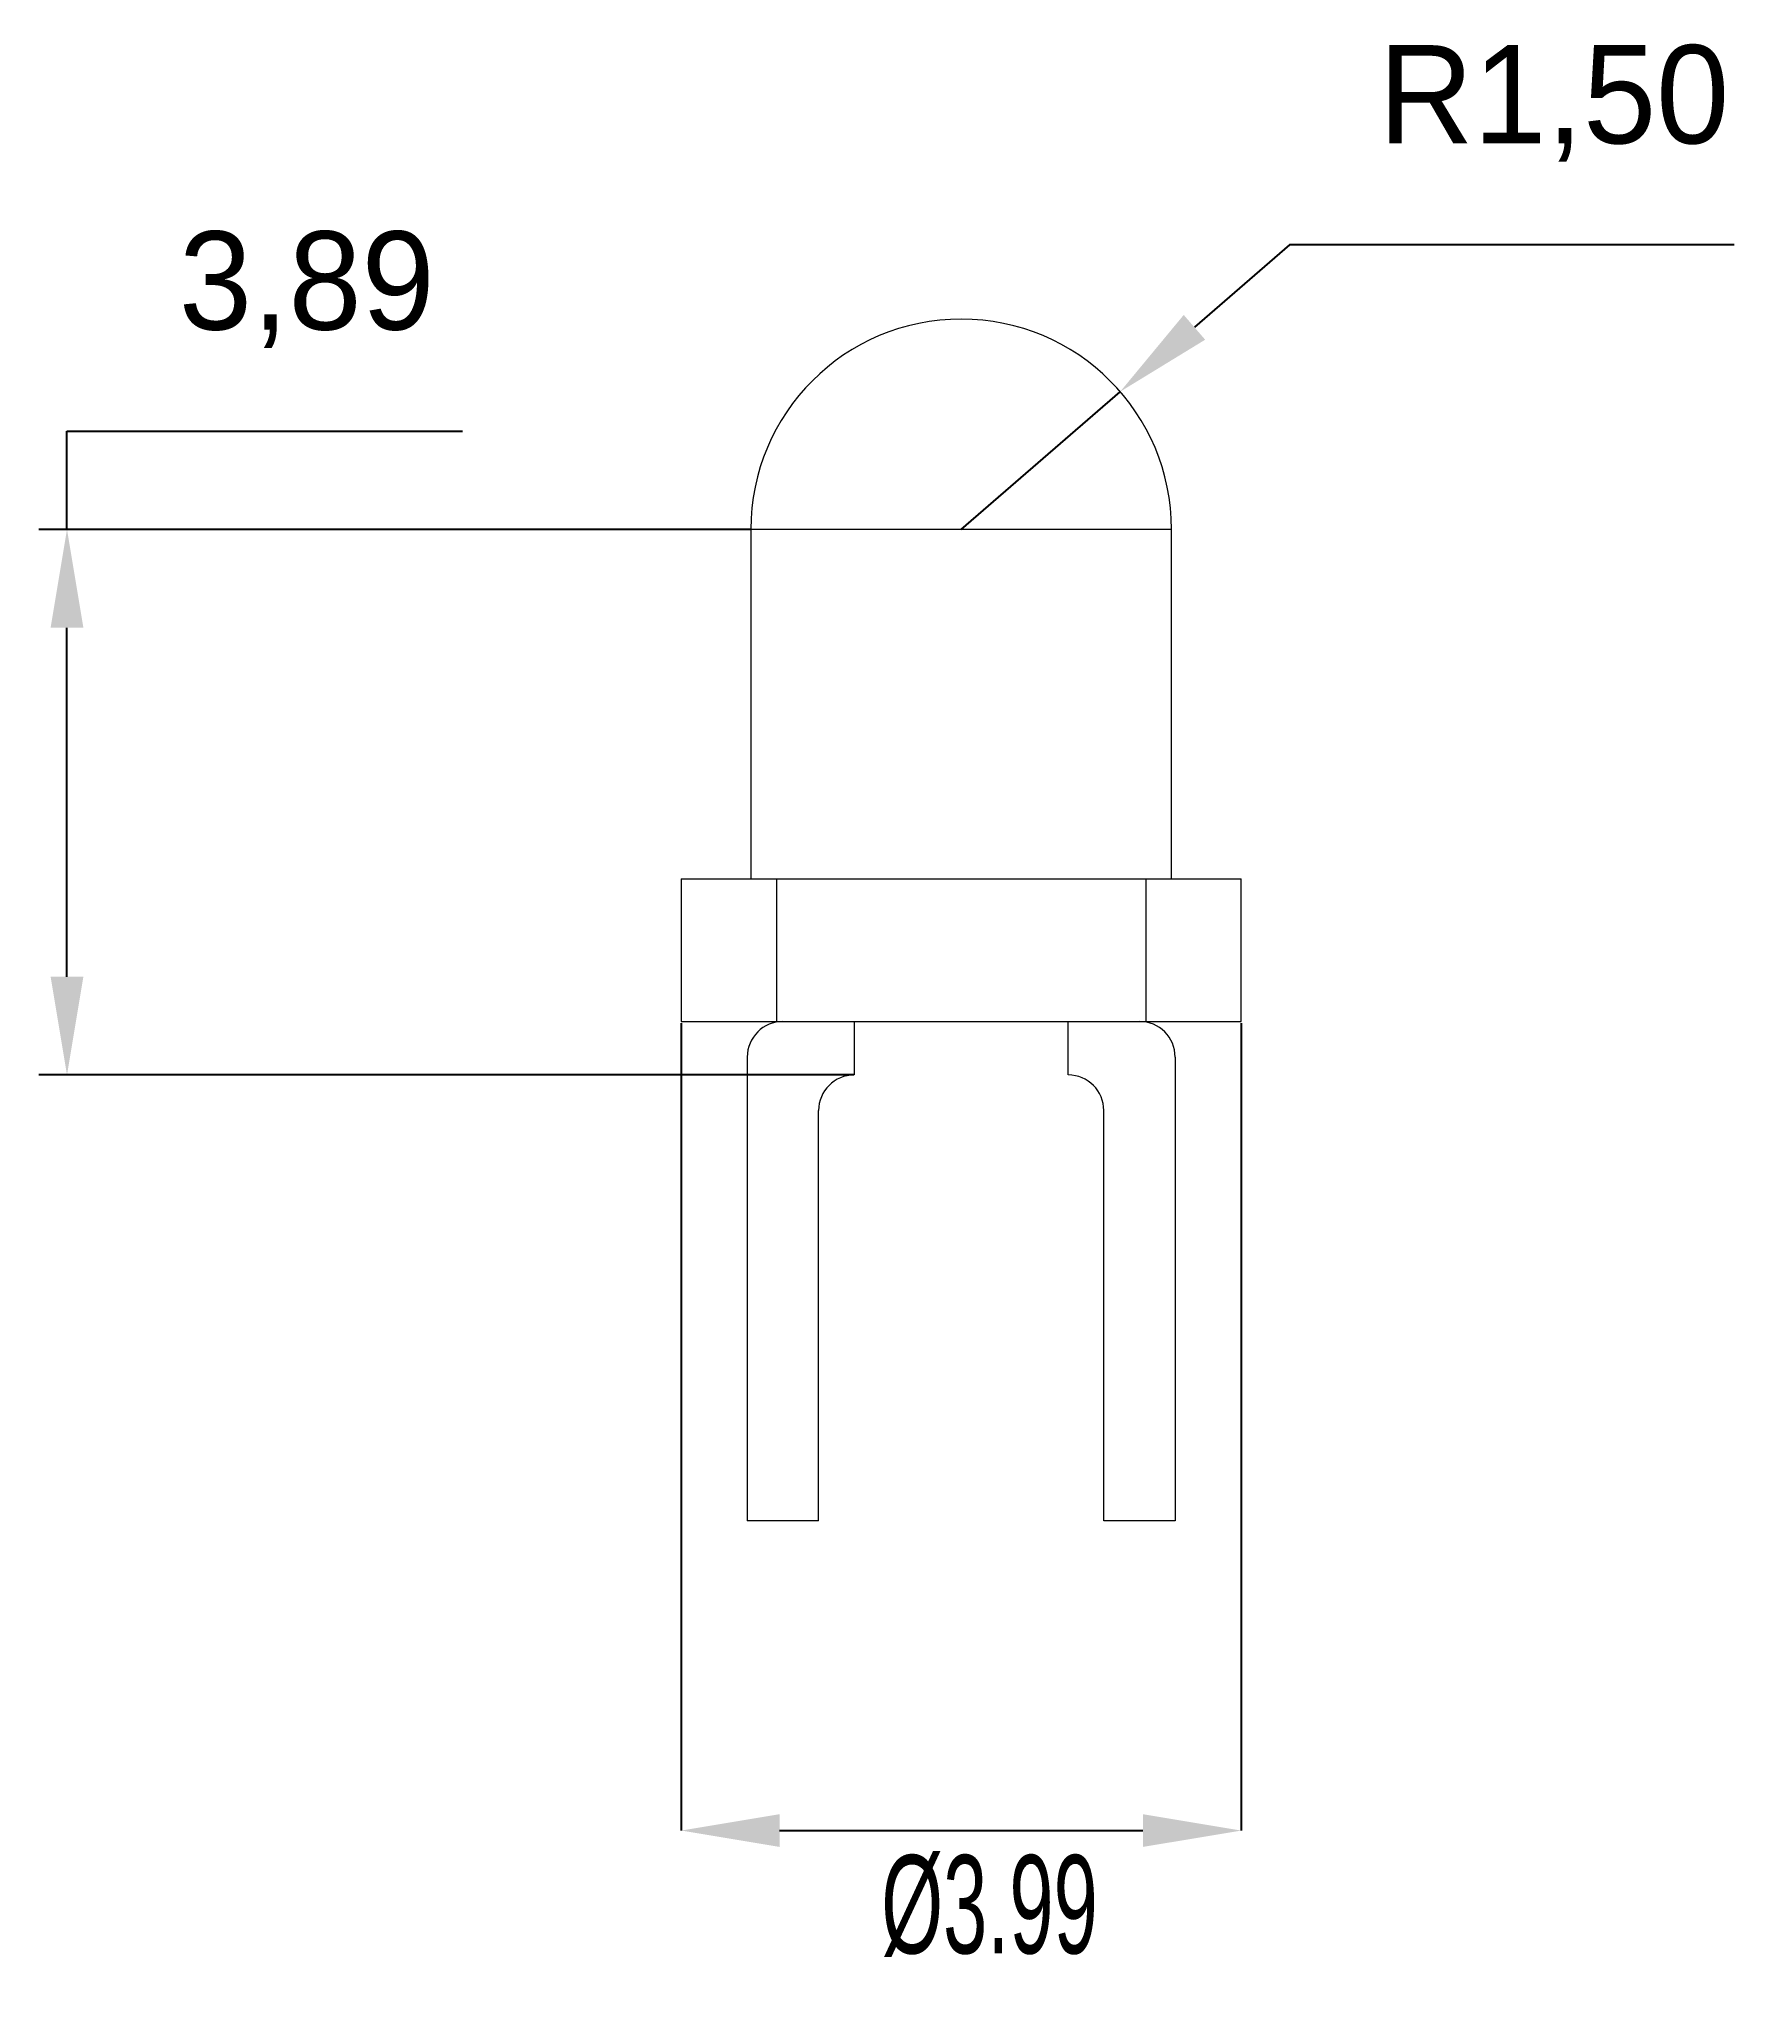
# Model space of a CAD drawing. Header units: millimetres. Extents: x 73.6 to 134, y 112.2 to 181.5.
import ezdxf

# ---------------------------------------------------------------- set-up
doc = ezdxf.new("R2010")
doc.units = ezdxf.units.MM
doc.header["$PDSIZE"] = -1
doc.styles.add('SLDTEXTSTYLE0', font='TXT', dxfattribs={"width": 0.605})
doc.dimstyles.new('ISO-25', dxfattribs={"dimtxt": 2.5, "dimasz": 2.5, "dimexe": 1.25, "dimexo": 0.625, "dimtad": 1, "dimtxsty": 'Standard', "dimcen": 2.5, "dimadec": 0, "dimazin": 0, "dimtfac": 1, "dimtmove": 0, "dimatfit": 3, "dimfxl": 1, "dimarcsym": 0})
doc.dimstyles.new('SLDDIMSTYLE0', dxfattribs={"dimtxt": 3.5, "dimasz": 3.5, "dimexe": 0, "dimexo": 0.0625, "dimgap": 0.875, "dimtad": 2, "dimlfac": 0.2, "dimrnd": 1e-09, "dimzin": 12, "dimdsep": 46, "dimtxsty": 'SLDTEXTSTYLE0', "dimsah": 1, "dimcen": 0.09, "dimadec": 0, "dimazin": 3, "dimtfac": 1, "dimtdec": 3, "dimtmove": 0, "dimatfit": 0, "dimfxl": 1, "dimfrac": 2, "dimtolj": 1, "dimtzin": 12, "dimarcsym": 0})

# ---------------------------------------------------------------- blocks, each defined once
blk = doc.blocks.new('_D_6')
at = {"color": 0, "linetype": 'Continuous', "lineweight": -2, "transparency": 16777216}
for p, q in [((96.526, 146.441), (96.526, 117.686)), ((116.465, 146.441), (116.465, 117.686)), ((100.026, 117.686), (112.965, 117.686))]:
    blk.add_line(p, q, dxfattribs=at)
at = {"color": 0, "linetype": 'Continuous', "transparency": 16777216}
for points in [[(100.026, 118.27), (100.026, 117.103), (96.526, 117.686)], [(112.965, 118.27), (112.965, 117.103), (116.465, 117.686)]]:
    blk.add_solid(points, dxfattribs=at)
at = {"layer": 'Defpoints', "color": 0, "linetype": 'Continuous', "transparency": 16777216}
for p in [(96.526, 146.504), (116.465, 146.504), (116.465, 117.686)]:
    blk.add_point(p, dxfattribs=at)
at = {"color": 0, "linetype": 'Continuous', "lineweight": 0, "transparency": 16777216, "insert": (107.505, 116.811), "char_height": 3.5, "attachment_point": 2, "style": 'SLDTEXTSTYLE0'}
blk.add_mtext('\\A1;%%c3.99', dxfattribs=at)
blk = doc.blocks.new('*D8')
at = {"color": 0, "lineweight": -2, "transparency": 16777216}
for p, q in [((74.649, 164.03), (74.649, 167.53)), ((74.649, 167.53), (88.732, 167.53)), ((98.993, 164.03), (73.649, 164.03)), ((74.649, 148.099), (74.649, 160.53)), ((102.676, 144.599), (73.649, 144.599))]:
    blk.add_line(p, q, dxfattribs=at)
at = {"color": 0, "transparency": 16777216}
for points in [[(74.065, 160.53), (75.232, 160.53), (74.649, 164.03)], [(74.065, 148.099), (75.232, 148.099), (74.649, 144.599)]]:
    blk.add_solid(points, dxfattribs=at)
at = {"layer": 'Defpoints', "color": 0, "transparency": 16777216}
for p in [(74.649, 164.03), (99.003, 164.03), (102.686, 144.599)]:
    blk.add_point(p, dxfattribs=at)
at = {"color": 0, "transparency": 16777216, "insert": (83.19, 172.572), "char_height": 3.5, "attachment_point": 5}
blk.add_mtext('3,89', dxfattribs=at)
blk = doc.blocks.new('*D9')
at = {"color": 0, "lineweight": -2, "transparency": 16777216}
for p, q in [((118.189, 174.163), (114.803, 171.229)), ((134.022, 174.163), (118.189, 174.163)), ((106.496, 164.03), (112.158, 168.937))]:
    blk.add_line(p, q, dxfattribs=at)
at = {"color": 0, "transparency": 16777216}
blk.add_solid([(114.421, 171.67), (115.185, 170.788), (112.158, 168.937)], dxfattribs=at)
at = {"layer": 'Defpoints', "color": 0, "transparency": 16777216}
for p in [(112.158, 168.937), (106.496, 164.03)]:
    blk.add_point(p, dxfattribs=at)
at = {"color": 0, "transparency": 16777216, "insert": (127.605, 179.205), "char_height": 3.5, "attachment_point": 5}
blk.add_mtext('R1,50', dxfattribs=at)

msp = doc.modelspace()

# ---------------------------------------------------------------- linework, layer by layer
at = {"color": 7, "linetype": 'Continuous', "lineweight": 15}
for p, q in [((99.003, 164.03), (99.003, 151.584)), ((113.989, 151.584), (113.989, 164.03)), ((96.526, 151.584), (96.526, 146.504)), ((96.526, 151.584), (99.919, 151.584)), ((99.919, 151.584), (99.919, 146.504)), ((99.919, 151.584), (106.496, 151.584)), ((106.496, 151.584), (113.072, 151.584)), ((113.072, 151.584), (113.072, 146.504)), ((113.072, 151.584), (116.465, 151.584)), ((116.465, 146.504), (116.465, 151.584)), ((96.526, 146.504), (99.919, 146.504)), ((99.919, 146.504), (113.072, 146.504)), ((102.686, 146.504), (102.686, 144.599)), ((110.306, 144.599), (110.306, 146.504)), ((113.072, 146.504), (116.465, 146.504)), ((98.876, 145.234), (98.876, 128.724)), ((114.116, 145.234), (114.116, 128.724)), ((101.416, 128.724), (101.416, 143.329)), ((111.576, 128.724), (111.576, 143.329)), ((101.416, 128.724), (98.876, 128.724)), ((114.116, 128.724), (111.576, 128.724))]:
    msp.add_line(p, q, dxfattribs=at)
at = {"color": 8, "linetype": 'Continuous', "lineweight": 15}
msp.add_line((113.989, 164.03), (99.003, 164.03), dxfattribs=at)
at = {"color": 7, "linetype": 'Continuous', "lineweight": 15}
for centre, radius, start, end in [((106.496, 164.03), 7.493, 0, 180), ((100.146, 145.234), 1.27, 90, 180), ((112.846, 145.234), 1.27, 0, 90), ((102.686, 143.329), 1.27, 90, 180), ((110.306, 143.329), 1.27, 0, 90)]:
    msp.add_arc(centre, radius, start, end, dxfattribs=at)

# ---------------------------------------------------------------- dimensions: what is measured, and where the dimension line sits
dim = msp.add_radius_dim(center=(106.496, 164.03), mpoint=(112.158, 168.937), dimstyle='ISO-25', override={"dimtxt": 3.5, "dimasz": 3.5, "dimexe": 1, "dimexo": 0.01, "dimgap": 3, "dimtih": 1, "dimtoh": 1, "dimlfac": 0.2, "dimzin": 0, "dimadec": 2, "dimtdec": 3, "dimtzin": 0})
dim.commit()
dim.dimension.update_dxf_attribs({"geometry": '*D9', "text_midpoint": (127.605, 174.163), "dimtype": 164})
dim = msp.add_linear_dim(base=(74.649, 164.03), p1=(102.686, 144.599), p2=(99.003, 164.03), angle=90, dimstyle='ISO-25', override={"dimtxt": 3.5, "dimasz": 3.5, "dimexe": 1, "dimexo": 0.01, "dimgap": 3, "dimtih": 1, "dimtoh": 1, "dimlfac": 0.2, "dimzin": 0, "dimadec": 2, "dimtdec": 3, "dimtzin": 0})
dim.commit()
dim.dimension.update_dxf_attribs({"geometry": '*D8', "text_midpoint": (83.19, 172.572)})
at = {"color": 7, "linetype": 'Continuous', "lineweight": 0}
dim = msp.add_linear_dim(base=(116.465, 117.686), p1=(96.526, 146.504), p2=(116.465, 146.504), text='%%c<>', dimstyle='SLDDIMSTYLE0', dxfattribs=at)
dim.commit()
dim.dimension.update_dxf_attribs({"geometry": '_D_6', "text_midpoint": (107.505, 117.686), "dimtype": 160})

doc.saveas('drawing.dxf')
